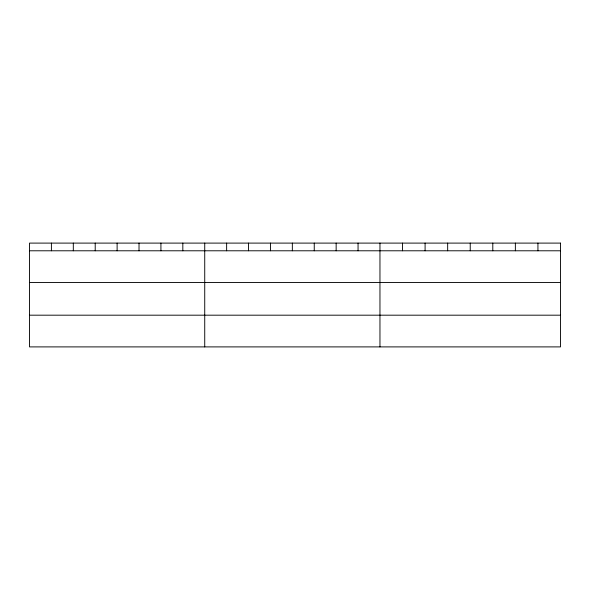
<?xml version="1.0" encoding="UTF-8"?>
<svg xmlns="http://www.w3.org/2000/svg" width="590" height="590" viewBox="0 0 590 590"><rect width="100%" height="100%" fill="white"/><g stroke="black" fill="none" stroke-linecap="round" stroke-linejoin="round"><path stroke-width="0.89" d="M29.5 250.787L560.5 250.787M29.5 282.507L560.5 282.507M29.5 315.185L560.5 315.185M537.933 243.102L537.933 250.787M515.365 243.102L515.365 250.787M492.798 243.102L492.798 250.787M470.23 243.102L470.23 250.787M447.663 243.102L447.663 250.787M425.095 243.102L425.095 250.787M402.527 243.102L402.527 250.787M379.96 243.102L379.96 346.898M358.056 243.102L358.056 250.787M336.153 243.102L336.153 250.787M314.249 243.102L314.249 250.787M292.345 243.102L292.345 250.787M270.441 243.102L270.441 250.787M248.538 243.102L248.538 250.787M226.634 243.102L226.634 250.787M204.73 243.102L204.73 346.898M182.826 243.102L182.826 250.787M160.923 243.102L160.923 250.787M139.019 243.102L139.019 250.787M117.115 243.102L117.115 250.787M95.211 243.102L95.211 250.787M73.308 243.102L73.308 250.787M51.404 243.102L51.404 250.787M560.5 243.102L29.5 243.102L29.5 346.898L560.5 346.898L560.5 243.102"/></g></svg>
